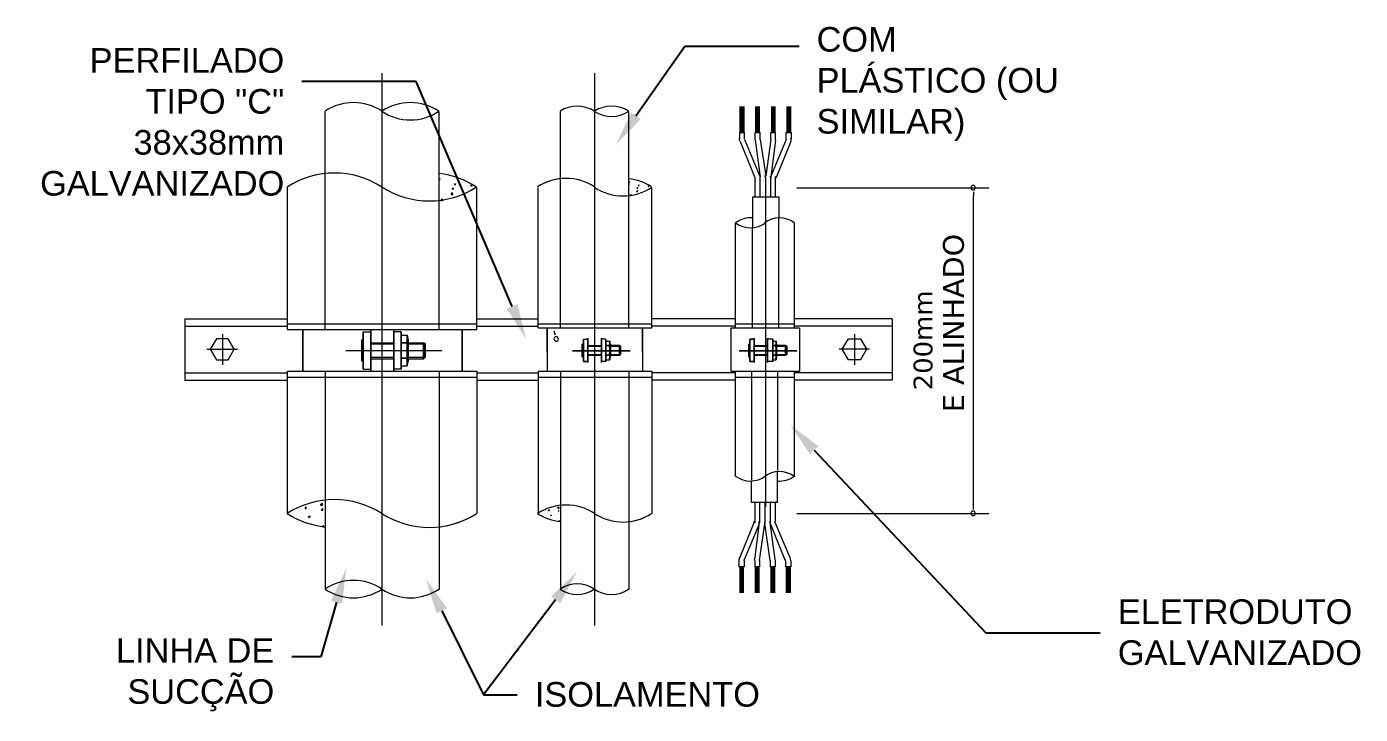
# Model space of a CAD drawing. Header units: millimetres. Extents: x 421 to 5436, y -1186 to -112.
# Drawn here: x 5351.591 to 5355.389, y -188.522 to -186.563 of the extents above; entities that cross this region are included whole.
import ezdxf
from ezdxf import colors
from ezdxf.entities.mleader import LeaderData, LeaderLine
from ezdxf.math import Vec2, Vec3

# ---------------------------------------------------------------- set-up
doc = ezdxf.new("R2010")
doc.units = ezdxf.units.MM
doc.layers.add('G-TEXTO2', color=2, linetype='Continuous')
doc.styles.add('ARIAL', font='arial.ttf', dxfattribs={"height": 0.18})
doc.styles.add('Verdana0', font='verdana.ttf', dxfattribs={"height": 5.614884})

msp = doc.modelspace()

# ---------------------------------------------------------------- linework, layer by layer
at = {"color": 7, "linetype": 'Continuous', "lineweight": 20}
for points in [[(5352.6036, -188.2684), (5352.6036, -186.6956), (5352.6036, -186.6956)], [(5353.2092, -188.2684), (5353.2092, -186.6956), (5353.2092, -186.6956)], [(5353.6231, -186.8645), (5353.6231, -186.7906), (5353.6231, -186.7906)], [(5353.6264, -186.8645), (5353.6264, -186.7906), (5353.6264, -186.7906)], [(5353.6292, -186.8645), (5353.6292, -186.7906), (5353.6292, -186.7906)], [(5353.6303, -186.8645), (5353.6303, -186.7906), (5353.6303, -186.7906)], [(5353.6347, -186.8645), (5353.6347, -186.7906), (5353.6347, -186.7906)], [(5353.6675, -186.8645), (5353.6675, -186.7906), (5353.6675, -186.7906)], [(5353.6703, -186.8645), (5353.6703, -186.7906), (5353.6703, -186.7906)], [(5353.6731, -186.8645), (5353.6731, -186.7906), (5353.6731, -186.7906)], [(5353.6759, -186.8645), (5353.6759, -186.7906), (5353.6759, -186.7906)], [(5353.6786, -186.8645), (5353.6786, -186.7906), (5353.6786, -186.7906)], [(5353.7131, -186.8645), (5353.7131, -186.7906), (5353.7131, -186.7906)], [(5353.7159, -186.8645), (5353.7159, -186.7906), (5353.7159, -186.7906)], [(5353.717, -186.8645), (5353.717, -186.7906), (5353.717, -186.7906)], [(5353.7203, -186.8645), (5353.7203, -186.7906), (5353.7203, -186.7906)], [(5353.7231, -186.8645), (5353.7231, -186.7906), (5353.7231, -186.7906)], [(5353.757, -186.8645), (5353.757, -186.7906), (5353.757, -186.7906)], [(5353.7597, -186.8645), (5353.7597, -186.7906), (5353.7597, -186.7906)], [(5353.7614, -186.8645), (5353.7614, -186.7906), (5353.7614, -186.7906)], [(5353.7642, -186.8645), (5353.7642, -186.7906), (5353.7642, -186.7906)], [(5353.767, -186.8645), (5353.767, -186.7906), (5353.767, -186.7906)], [(5352.4414, -186.9829), (5352.4414, -186.8051), (5352.4414, -186.8051)], [(5352.7659, -187.0595), (5352.7659, -186.8051), (5352.7659, -186.8051)], [(5353.1114, -186.9984), (5353.1114, -186.8051), (5353.1114, -186.8051)], [(5353.3064, -187.044), (5353.3064, -186.8051), (5353.3064, -186.8051)], [(5353.622, -186.8645), (5353.6359, -186.8645), (5353.6359, -186.8645)], [(5353.622, -186.8817), (5353.622, -186.8645), (5353.622, -186.8645)], [(5353.6359, -186.8817), (5353.6359, -186.8645), (5353.6359, -186.8645)], [(5353.6659, -186.8645), (5353.6803, -186.8645), (5353.6803, -186.8645)], [(5353.6659, -186.8834), (5353.6659, -186.8645), (5353.6659, -186.8645)], [(5353.6803, -186.8834), (5353.6803, -186.8645), (5353.6803, -186.8645)], [(5353.7103, -186.8645), (5353.7242, -186.8645), (5353.7242, -186.8645)], [(5353.7103, -186.8834), (5353.7103, -186.8645), (5353.7103, -186.8645)], [(5353.7242, -186.8834), (5353.7242, -186.8645), (5353.7242, -186.8645)], [(5353.7542, -186.8834), (5353.7542, -186.8645), (5353.7542, -186.8645)], [(5353.7542, -186.8645), (5353.7697, -186.8645), (5353.7697, -186.8645)], [(5353.7697, -186.8834), (5353.7697, -186.8645), (5353.7697, -186.8645)], [(5353.6231, -186.8901), (5353.6647, -186.9929), (5353.6647, -186.9929)], [(5353.6359, -186.8845), (5353.6786, -186.9867), (5353.6786, -186.9867)], [(5353.6659, -186.8862), (5353.6803, -186.9912), (5353.6803, -186.9912)], [(5353.6803, -186.8845), (5353.6959, -186.9884), (5353.6959, -186.9884)], [(5353.7103, -186.8845), (5353.6959, -186.9884), (5353.6959, -186.9884)], [(5353.7242, -186.8862), (5353.7103, -186.9912), (5353.7103, -186.9912)], [(5353.7542, -186.8845), (5353.7114, -186.9867), (5353.7114, -186.9867)], [(5353.767, -186.8901), (5353.7259, -186.9929), (5353.7259, -186.9929)], [(5352.4414, -187.4262), (5352.4414, -186.9829), (5352.4414, -186.9829)], [(5352.3336, -187.4262), (5352.3336, -187.0212), (5352.3336, -187.0212)], [(5352.7659, -187.0095), (5352.7653, -187.009), (5352.7653, -187.009)], [(5352.7659, -186.9967), (5352.7686, -186.9967), (5352.7686, -186.9967)], [(5352.7659, -186.9995), (5352.767, -186.9995), (5352.767, -186.9995)], [(5352.7659, -187.0095), (5352.7659, -187.0084), (5352.7659, -187.0084)], [(5352.767, -186.9995), (5352.7686, -186.9967), (5352.7686, -186.9967)], [(5352.8086, -187.0123), (5352.8114, -187.0095), (5352.8114, -187.0095)], [(5352.8086, -187.0123), (5352.8125, -187.014), (5352.8125, -187.014)], [(5352.8125, -187.014), (5352.8114, -187.0095), (5352.8114, -187.0095)], [(5352.8553, -187.0167), (5352.8581, -187.014), (5352.8581, -187.014)], [(5352.8553, -187.0167), (5352.8597, -187.0167), (5352.8597, -187.0167)], [(5352.8597, -187.0167), (5352.8581, -187.014), (5352.8581, -187.014)], [(5352.8736, -187.4262), (5352.8736, -187.0212), (5352.8736, -187.0212)], [(5353.0475, -187.4206), (5353.0475, -187.0212), (5353.0475, -187.0212)], [(5353.1114, -187.4206), (5353.1114, -186.9984), (5353.1114, -186.9984)], [(5353.3075, -187.0084), (5353.307, -187.0079), (5353.307, -187.0079)], [(5353.3075, -187.014), (5353.307, -187.0134), (5353.307, -187.0134)], [(5353.3075, -187.0067), (5353.3092, -187.0056), (5353.3092, -187.0056)], [(5353.3075, -187.0084), (5353.3092, -187.0056), (5353.3092, -187.0056)], [(5353.3075, -187.014), (5353.3075, -187.0123), (5353.3075, -187.0123)], [(5353.3292, -187.0223), (5353.332, -187.0212), (5353.332, -187.0212)], [(5353.332, -187.024), (5353.332, -187.0212), (5353.332, -187.0212)], [(5353.3331, -187.0156), (5353.3347, -187.014), (5353.3347, -187.014)], [(5353.3331, -187.0156), (5353.3359, -187.0156), (5353.3359, -187.0156)], [(5353.3359, -187.0156), (5353.3347, -187.014), (5353.3347, -187.014)], [(5353.3614, -187.0184), (5353.3631, -187.0156), (5353.3631, -187.0156)], [(5353.3614, -187.0184), (5353.3631, -187.0184), (5353.3631, -187.0184)], [(5353.3631, -187.0184), (5353.3631, -187.0156), (5353.3631, -187.0156)], [(5353.3714, -187.4206), (5353.3714, -187.0212), (5353.3714, -187.0212)], [(5353.6659, -187.0479), (5353.6659, -186.9956), (5353.6659, -186.9956)], [(5353.6803, -187.0479), (5353.6803, -186.9912), (5353.6803, -186.9912)], [(5353.6959, -187.0479), (5353.6959, -186.9912), (5353.6959, -186.9912)], [(5353.7103, -187.0479), (5353.7103, -186.9901), (5353.7103, -186.9901)], [(5353.7242, -187.0479), (5353.7242, -186.9901), (5353.7242, -186.9901)], [(5352.7659, -187.4262), (5352.7659, -187.0595), (5352.7659, -187.0595)], [(5352.7714, -187.0579), (5352.7742, -187.054), (5352.7742, -187.054)], [(5352.7714, -187.0579), (5352.7759, -187.0579), (5352.7759, -187.0579)], [(5352.7759, -187.0579), (5352.7742, -187.054), (5352.7742, -187.054)], [(5352.7997, -187.0412), (5352.8042, -187.0351), (5352.8042, -187.0351)], [(5352.7997, -187.0412), (5352.8053, -187.0412), (5352.8042, -187.0351)], [(5352.8025, -187.024), (5352.807, -187.0223), (5352.807, -187.0223)], [(5352.8025, -187.024), (5352.8053, -187.0267), (5352.8053, -187.0267)], [(5352.8053, -187.0267), (5352.807, -187.0223), (5352.807, -187.0223)], [(5353.3064, -187.4206), (5353.3064, -187.044), (5353.3064, -187.044)], [(5353.3103, -187.0423), (5353.312, -187.0412), (5353.312, -187.0412)], [(5353.3103, -187.0423), (5353.3131, -187.0423), (5353.3131, -187.0423)], [(5353.3131, -187.0423), (5353.312, -187.0412), (5353.312, -187.0412)], [(5353.3275, -187.0323), (5353.3303, -187.0295), (5353.3303, -187.0295)], [(5353.3275, -187.0323), (5353.332, -187.0323), (5353.3303, -187.0295)], [(5353.3292, -187.0223), (5353.332, -187.024), (5353.332, -187.024)], [(5353.6586, -187.0479), (5353.7331, -187.0479), (5353.7331, -187.0479)], [(5353.6586, -187.0479), (5353.6586, -187.1362), (5353.6586, -187.1362)], [(5353.6959, -187.9312), (5353.6959, -187.0295), (5353.6959, -187.0295)], [(5353.7331, -187.0479), (5353.7331, -187.1095), (5353.7331, -187.1095)], [(5353.7842, -187.0223), (5354.3314, -187.0223), (5354.3314, -187.0223)], [(5354.2875, -187.034), (5354.2875, -187.0451), (5354.2875, -187.0451)], [(5354.2875, -187.9256), (5354.2875, -187.0451), (5354.2875, -187.0451)], [(5353.6103, -187.4206), (5353.6103, -187.1223), (5353.6103, -187.1223)], [(5353.6586, -187.4206), (5353.6586, -187.1362), (5353.6586, -187.1362)], [(5353.7331, -187.4206), (5353.7331, -187.1095), (5353.7331, -187.1095)], [(5353.7781, -187.4206), (5353.7781, -187.1223), (5353.7781, -187.1223)], [(5352.042, -187.3951), (5352.042, -187.5701), (5352.042, -187.5701)], [(5352.042, -187.3951), (5352.3336, -187.3951), (5352.3336, -187.3951)], [(5352.8736, -187.3951), (5353.0475, -187.3951), (5353.0475, -187.3951)], [(5353.6103, -187.3951), (5353.3714, -187.3951), (5353.3714, -187.3951)], [(5354.0559, -187.3951), (5353.7781, -187.3951), (5353.7781, -187.3951)], [(5354.0559, -187.3951), (5354.0559, -187.5701), (5354.0559, -187.5701)], [(5352.042, -187.4167), (5352.3336, -187.4167), (5352.3336, -187.4167)], [(5352.1486, -187.439), (5352.1486, -187.5262), (5352.1486, -187.5262)], [(5352.3336, -187.4095), (5352.8736, -187.4095), (5352.8736, -187.4095)], [(5352.3336, -187.4262), (5352.8736, -187.4262), (5352.8736, -187.4262)], [(5352.3775, -187.5445), (5352.3775, -187.4262), (5352.3775, -187.4262)], [(5352.3775, -187.4262), (5352.3775, -187.5445), (5352.3775, -187.5445)], [(5352.5497, -187.539), (5352.5497, -187.4323), (5352.5497, -187.4323)], [(5352.5497, -187.4323), (5352.5709, -187.4323), (5352.5709, -187.4323)], [(5352.5497, -187.4323), (5352.5709, -187.4323), (5352.5709, -187.4323)], [(5352.5497, -187.4323), (5352.5497, -187.539), (5352.5497, -187.539)], [(5352.5709, -187.5445), (5352.5709, -187.4262), (5352.5709, -187.4262)], [(5352.5709, -187.5445), (5352.5709, -187.4262), (5352.5709, -187.4262)], [(5352.6364, -187.5445), (5352.6364, -187.4262), (5352.6364, -187.4262)], [(5352.6364, -187.5445), (5352.6364, -187.4262), (5352.6364, -187.4262)], [(5352.6575, -187.539), (5352.6575, -187.4323), (5352.6364, -187.4323)], [(5352.6575, -187.4323), (5352.6364, -187.4323), (5352.6364, -187.4323)], [(5352.6575, -187.4323), (5352.6575, -187.539), (5352.6575, -187.539)], [(5352.8314, -187.5445), (5352.8314, -187.4262), (5352.8314, -187.4262)], [(5352.8314, -187.4262), (5352.8314, -187.5445), (5352.8314, -187.5445)], [(5352.8736, -187.4167), (5353.0475, -187.4167), (5353.0475, -187.4167)], [(5353.0475, -187.4095), (5353.3714, -187.4095), (5353.3714, -187.4095)], [(5353.0475, -187.4206), (5353.3714, -187.4206), (5353.3714, -187.4206)], [(5353.0731, -187.4906), (5353.0731, -187.4206), (5353.0731, -187.5445)], [(5353.097, -187.4423), (5353.0931, -187.4306), (5353.0931, -187.4306)], [(5353.3447, -187.4906), (5353.3447, -187.4206), (5353.3447, -187.5445)], [(5353.6103, -187.4167), (5353.3714, -187.4167), (5353.3714, -187.4167)], [(5353.5964, -187.4206), (5353.7925, -187.4206), (5353.7925, -187.4206)], [(5353.5964, -187.4206), (5353.5964, -187.5445), (5353.5964, -187.5445)], [(5353.6103, -187.4095), (5353.7781, -187.4095), (5353.7781, -187.4095)], [(5354.0559, -187.4167), (5353.7781, -187.4167), (5353.7781, -187.4167)], [(5353.7925, -187.4206), (5353.7925, -187.5445), (5353.7925, -187.5445)], [(5353.9492, -187.439), (5353.9492, -187.5262), (5353.9492, -187.5262)], [(5352.5453, -187.5162), (5352.5453, -187.4551), (5352.5453, -187.4551)], [(5352.5497, -187.4551), (5352.5453, -187.4551), (5352.5453, -187.4551)], [(5352.5453, -187.4551), (5352.5453, -187.5162), (5352.5453, -187.5162)], [(5352.5497, -187.4551), (5352.5453, -187.4551), (5352.5453, -187.4551)], [(5352.5709, -187.4634), (5352.6364, -187.4634), (5352.6364, -187.4634)], [(5352.5709, -187.4634), (5352.6364, -187.4634), (5352.6364, -187.4634)], [(5352.5709, -187.4662), (5352.6364, -187.4662), (5352.6364, -187.4662)], [(5352.5709, -187.4662), (5352.6364, -187.4662), (5352.6364, -187.4662)], [(5352.6575, -187.4423), (5352.6747, -187.4423), (5352.6747, -187.4423)], [(5352.6575, -187.4423), (5352.6747, -187.4423), (5352.6747, -187.4423)], [(5352.6747, -187.4634), (5352.6575, -187.4634), (5352.6575, -187.4634)], [(5352.6575, -187.4634), (5352.6747, -187.4634), (5352.6747, -187.4634)], [(5352.6747, -187.529), (5352.6747, -187.4423), (5352.6747, -187.4423)], [(5352.6747, -187.4423), (5352.6747, -187.529), (5352.6747, -187.529)], [(5352.6775, -187.5173), (5352.6775, -187.4534), (5352.6775, -187.4534)], [(5352.6775, -187.4534), (5352.6775, -187.5173), (5352.6775, -187.5173)], [(5352.6775, -187.4634), (5352.7214, -187.4634), (5352.7214, -187.4634)], [(5352.6775, -187.4634), (5352.7214, -187.4634), (5352.7214, -187.4634)], [(5352.6775, -187.4662), (5352.7259, -187.4662), (5352.7259, -187.4662)], [(5352.6775, -187.4662), (5352.7259, -187.4662), (5352.7259, -187.4662)], [(5352.7259, -187.5045), (5352.7214, -187.509), (5352.7214, -187.4634), (5352.7259, -187.4662)], [(5352.7214, -187.4634), (5352.7214, -187.509), (5352.7214, -187.509)], [(5352.7259, -187.4662), (5352.7214, -187.4634), (5352.7214, -187.4634)], [(5352.7259, -187.5045), (5352.7259, -187.4662), (5352.7259, -187.4662)], [(5352.7259, -187.4662), (5352.7259, -187.5045), (5352.7259, -187.5045)], [(5353.177, -187.4534), (5353.1897, -187.4534), (5353.1897, -187.4534)], [(5353.177, -187.4534), (5353.1897, -187.4534), (5353.1897, -187.4534)], [(5353.177, -187.4534), (5353.177, -187.5173), (5353.177, -187.5173)], [(5353.177, -187.5173), (5353.177, -187.4534), (5353.177, -187.4534)], [(5353.1897, -187.5201), (5353.1897, -187.4506), (5353.1897, -187.4506)], [(5353.1897, -187.5201), (5353.1897, -187.4506), (5353.1897, -187.4506)], [(5353.1897, -187.4717), (5353.2281, -187.4717), (5353.2281, -187.4717)], [(5353.1897, -187.4717), (5353.2281, -187.4717), (5353.2281, -187.4717)], [(5353.1897, -187.4734), (5353.2281, -187.4734), (5353.2281, -187.4734)], [(5353.1897, -187.4734), (5353.2281, -187.4734), (5353.2281, -187.4734)], [(5353.2409, -187.4534), (5353.2281, -187.4534), (5353.2281, -187.4534)], [(5353.2409, -187.4534), (5353.2281, -187.4534), (5353.2281, -187.4534)], [(5353.2409, -187.4534), (5353.2409, -187.5173), (5353.2409, -187.5173)], [(5353.2409, -187.5173), (5353.2409, -187.4534), (5353.2409, -187.4534)], [(5353.2409, -187.459), (5353.252, -187.459), (5353.252, -187.459)], [(5353.2409, -187.459), (5353.252, -187.459), (5353.252, -187.459)], [(5353.2409, -187.4717), (5353.252, -187.4717), (5353.252, -187.4717)], [(5353.252, -187.4717), (5353.2409, -187.4717), (5353.2409, -187.4717)], [(5353.252, -187.459), (5353.252, -187.5117), (5353.252, -187.5117)], [(5353.252, -187.5117), (5353.252, -187.459), (5353.252, -187.459)], [(5353.2536, -187.4662), (5353.2536, -187.5045), (5353.2536, -187.5045)], [(5353.2536, -187.5045), (5353.2536, -187.4662), (5353.2536, -187.4662)], [(5353.2536, -187.4734), (5353.282, -187.4734), (5353.282, -187.4734)], [(5353.2536, -187.4734), (5353.282, -187.4734), (5353.282, -187.4734)], [(5353.2792, -187.4717), (5353.2792, -187.499), (5353.2792, -187.499)], [(5353.2792, -187.499), (5353.2792, -187.4717), (5353.2792, -187.4717)], [(5353.282, -187.4734), (5353.282, -187.4973), (5353.282, -187.4973)], [(5353.282, -187.4973), (5353.282, -187.4734), (5353.282, -187.4734)], [(5353.6503, -187.5173), (5353.6503, -187.4534), (5353.6503, -187.4534)], [(5353.6503, -187.4534), (5353.6631, -187.4534), (5353.6503, -187.4534), (5353.6503, -187.5173), (5353.6631, -187.5173), (5353.6503, -187.5173)], [(5353.6631, -187.5201), (5353.6631, -187.4506), (5353.6631, -187.4506)], [(5353.6631, -187.5201), (5353.6631, -187.4506), (5353.6631, -187.4506)], [(5353.6631, -187.4717), (5353.7014, -187.4717), (5353.7014, -187.4717)], [(5353.6631, -187.4717), (5353.7014, -187.4717), (5353.7014, -187.4717)], [(5353.6631, -187.4734), (5353.7014, -187.4734), (5353.7014, -187.4734)], [(5353.6631, -187.4734), (5353.7014, -187.4734), (5353.7014, -187.4734)], [(5353.7159, -187.4534), (5353.7014, -187.4534), (5353.7014, -187.4534)], [(5353.7159, -187.4534), (5353.7014, -187.4534), (5353.7014, -187.4534)], [(5353.7159, -187.5173), (5353.7159, -187.4534), (5353.7159, -187.4534)], [(5353.7159, -187.4534), (5353.7159, -187.5173), (5353.7159, -187.5173)], [(5353.7159, -187.459), (5353.7259, -187.459), (5353.7259, -187.459)], [(5353.7159, -187.459), (5353.7259, -187.459), (5353.7259, -187.459)], [(5353.7259, -187.4717), (5353.7159, -187.4717), (5353.7159, -187.4717)], [(5353.7159, -187.4717), (5353.7259, -187.4717), (5353.7259, -187.4717)], [(5353.7259, -187.5117), (5353.7259, -187.459), (5353.7259, -187.459)], [(5353.7259, -187.459), (5353.7259, -187.5117), (5353.7259, -187.5117)], [(5353.727, -187.5045), (5353.727, -187.4662), (5353.727, -187.4662)], [(5353.727, -187.4662), (5353.727, -187.5045), (5353.727, -187.5045)], [(5353.727, -187.4734), (5353.7559, -187.4734), (5353.7559, -187.4734)], [(5353.727, -187.4734), (5353.7559, -187.4734), (5353.7559, -187.4734)], [(5353.7525, -187.499), (5353.7525, -187.4717), (5353.7525, -187.4717)], [(5353.7525, -187.4717), (5353.7525, -187.499), (5353.7525, -187.499)], [(5353.7559, -187.4973), (5353.7559, -187.4734), (5353.7559, -187.4734)], [(5353.7559, -187.4734), (5353.7559, -187.4973), (5353.7559, -187.4973)], [(5352.1042, -187.4817), (5352.1914, -187.4817), (5352.1914, -187.4817)], [(5352.7731, -187.4862), (5352.4997, -187.4862), (5352.4997, -187.4862)], [(5352.7731, -187.4862), (5352.4997, -187.4862), (5352.4997, -187.4862)], [(5352.5709, -187.5045), (5352.6364, -187.5045), (5352.6364, -187.5045)], [(5352.5709, -187.5045), (5352.6364, -187.5045), (5352.6364, -187.5045)], [(5352.5709, -187.509), (5352.6364, -187.509), (5352.6364, -187.509)], [(5352.5709, -187.509), (5352.6364, -187.509), (5352.6364, -187.509)], [(5352.6575, -187.5073), (5352.6747, -187.5073), (5352.6747, -187.5073)], [(5352.6747, -187.5073), (5352.6575, -187.5073), (5352.6575, -187.5073)], [(5352.6775, -187.5045), (5352.7259, -187.5045), (5352.7259, -187.5045)], [(5352.6775, -187.5045), (5352.7259, -187.5045), (5352.7259, -187.5045)], [(5352.6775, -187.509), (5352.7214, -187.509), (5352.7214, -187.509)], [(5352.6775, -187.509), (5352.7214, -187.509), (5352.7214, -187.509)], [(5352.7259, -187.5045), (5352.7214, -187.509), (5352.7214, -187.509)], [(5353.1897, -187.4973), (5353.2281, -187.4973), (5353.2281, -187.4973)], [(5353.1897, -187.4973), (5353.2281, -187.4973), (5353.2281, -187.4973)], [(5353.1897, -187.499), (5353.2281, -187.499), (5353.2281, -187.499)], [(5353.1897, -187.499), (5353.2281, -187.499), (5353.2281, -187.499)], [(5353.252, -187.499), (5353.2409, -187.499), (5353.2409, -187.499)], [(5353.2409, -187.499), (5353.252, -187.499), (5353.252, -187.499)], [(5353.2409, -187.5117), (5353.252, -187.5117), (5353.252, -187.5117)], [(5353.2409, -187.5117), (5353.252, -187.5117), (5353.252, -187.5117)], [(5353.2536, -187.4973), (5353.282, -187.4973), (5353.282, -187.4973)], [(5353.2536, -187.4973), (5353.282, -187.4973), (5353.282, -187.4973)], [(5353.2536, -187.499), (5353.2792, -187.499), (5353.2792, -187.499)], [(5353.2536, -187.499), (5353.2792, -187.499), (5353.2792, -187.499)], [(5353.6631, -187.4973), (5353.7014, -187.4973), (5353.7014, -187.4973)], [(5353.6631, -187.4973), (5353.7014, -187.4973), (5353.7014, -187.4973)], [(5353.6631, -187.499), (5353.7014, -187.499), (5353.7014, -187.499)], [(5353.6631, -187.499), (5353.7014, -187.499), (5353.7014, -187.499)], [(5353.7159, -187.499), (5353.7259, -187.499), (5353.7259, -187.499)], [(5353.7259, -187.499), (5353.7159, -187.499), (5353.7159, -187.499)], [(5353.7159, -187.5117), (5353.7259, -187.5117), (5353.7259, -187.5117)], [(5353.7159, -187.5117), (5353.7259, -187.5117), (5353.7259, -187.5117)], [(5353.727, -187.4973), (5353.7559, -187.4973), (5353.7559, -187.4973)], [(5353.727, -187.4973), (5353.7559, -187.4973), (5353.7559, -187.4973)], [(5353.727, -187.499), (5353.7525, -187.499), (5353.7525, -187.499)], [(5353.727, -187.499), (5353.7525, -187.499), (5353.7525, -187.499)], [(5353.9914, -187.4817), (5353.9047, -187.4817), (5353.9047, -187.4817)], [(5352.042, -187.549), (5352.3336, -187.549), (5352.3336, -187.549)], [(5352.3336, -187.9501), (5352.3336, -187.5445), (5352.8736, -187.5445)], [(5352.4414, -187.5445), (5352.4414, -187.9112), (5352.4414, -187.9112)], [(5352.5497, -187.5162), (5352.5453, -187.5162), (5352.5453, -187.5162)], [(5352.5497, -187.5162), (5352.5453, -187.5162), (5352.5453, -187.5162)], [(5352.5497, -187.539), (5352.5709, -187.539), (5352.5709, -187.539)], [(5352.5497, -187.539), (5352.5709, -187.539), (5352.5709, -187.539)], [(5352.6575, -187.539), (5352.6364, -187.539), (5352.6364, -187.539)], [(5352.6575, -187.539), (5352.6364, -187.539), (5352.6364, -187.539)], [(5352.6575, -187.529), (5352.6747, -187.529), (5352.6747, -187.529)], [(5352.6575, -187.529), (5352.6747, -187.529), (5352.6747, -187.529)], [(5352.7659, -187.5445), (5352.7659, -187.9884), (5352.7659, -187.9884)], [(5352.8736, -187.5445), (5352.8736, -187.9501), (5352.8736, -187.9501)], [(5352.8736, -187.549), (5353.0475, -187.549), (5353.0475, -187.549)], [(5353.0475, -187.5445), (5353.0475, -187.9501), (5353.0475, -187.9501)], [(5353.0475, -187.5445), (5353.3714, -187.5445), (5353.3714, -187.5445)], [(5353.1114, -187.5445), (5353.1114, -187.9273), (5353.1114, -187.9273)], [(5353.2409, -187.5173), (5353.2281, -187.5173), (5353.2281, -187.5173)], [(5353.2409, -187.5173), (5353.2281, -187.5173), (5353.2281, -187.5173)], [(5353.3064, -187.5445), (5353.3064, -187.9723), (5353.3064, -187.9723)], [(5353.3714, -187.5445), (5353.3714, -187.9501), (5353.3714, -187.9501)], [(5353.6103, -187.549), (5353.3714, -187.549), (5353.3714, -187.549)], [(5353.5964, -187.5445), (5353.7925, -187.5445), (5353.7925, -187.5445)], [(5353.6103, -187.8445), (5353.6103, -187.5445), (5353.6103, -187.5445)], [(5353.6559, -187.5445), (5353.6559, -187.8545), (5353.6559, -187.8545)], [(5353.7159, -187.5173), (5353.7014, -187.5173), (5353.7014, -187.5173)], [(5353.7159, -187.5173), (5353.7014, -187.5173), (5353.7014, -187.5173)], [(5353.7297, -187.5445), (5353.7297, -187.8273), (5353.7297, -187.8273)], [(5353.7781, -187.8445), (5353.7781, -187.5445), (5353.7781, -187.5445)], [(5354.0559, -187.549), (5353.7781, -187.549), (5353.7781, -187.549)], [(5352.042, -187.5701), (5352.3336, -187.5701), (5352.3336, -187.5701)], [(5352.3336, -187.5617), (5352.8736, -187.5617), (5352.8736, -187.5617)], [(5352.8736, -187.5701), (5353.0475, -187.5701), (5353.0475, -187.5701)], [(5353.0475, -187.5617), (5353.3714, -187.5617), (5353.3714, -187.5617)], [(5353.6103, -187.5701), (5353.3714, -187.5701), (5353.3714, -187.5701)], [(5353.6103, -187.5617), (5353.7781, -187.5617), (5353.7781, -187.5617)], [(5354.0559, -187.5701), (5353.7781, -187.5701), (5353.7781, -187.5701)], [(5353.7297, -187.9184), (5353.7297, -187.8301), (5353.7297, -187.8301)], [(5353.6559, -187.9184), (5353.6559, -187.859), (5353.6559, -187.859)], [(5352.3847, -187.9356), (5352.3875, -187.9312), (5352.3875, -187.9312)], [(5352.3875, -187.9356), (5352.3875, -187.9312), (5352.3875, -187.9312)], [(5352.427, -187.9256), (5352.4331, -187.9201), (5352.4331, -187.9273)], [(5352.427, -187.9256), (5352.4331, -187.9273), (5352.4331, -187.9273)], [(5352.4414, -187.9112), (5352.4414, -188.1662), (5352.4414, -188.1662)], [(5353.1025, -187.934), (5353.1059, -187.9312), (5353.107, -187.9356)], [(5353.1114, -187.9273), (5353.1114, -188.1662), (5353.1114, -188.1662)], [(5353.7297, -187.9184), (5353.6559, -187.9184), (5353.6559, -187.9184)], [(5353.6647, -187.9184), (5353.6647, -187.9767), (5353.6647, -187.9767)], [(5353.6786, -187.9184), (5353.6786, -187.9767), (5353.6786, -187.9767)], [(5353.6931, -187.9184), (5353.6931, -187.9756), (5353.6931, -187.9756)], [(5353.7086, -187.9184), (5353.7086, -187.9756), (5353.7086, -187.9756)], [(5353.7231, -187.9184), (5353.7231, -187.9723), (5353.7231, -187.9723)], [(5354.2875, -187.9384), (5354.2875, -187.9256), (5354.2875, -187.9256)], [(5352.3847, -187.9356), (5352.3875, -187.9356), (5352.3875, -187.9356)], [(5352.3931, -187.9595), (5352.3986, -187.9567), (5352.3986, -187.9567)], [(5352.3931, -187.9595), (5352.3975, -187.9612), (5352.3975, -187.9612)], [(5352.3975, -187.9612), (5352.3986, -187.9567), (5352.3986, -187.9567)], [(5352.4303, -187.9401), (5352.4342, -187.9356), (5352.4342, -187.9356)], [(5352.4303, -187.9401), (5352.4342, -187.9401), (5352.4342, -187.9401)], [(5352.4342, -187.9401), (5352.4342, -187.9356), (5352.4342, -187.9356)], [(5353.077, -187.9412), (5353.0786, -187.9384), (5353.0786, -187.9384)], [(5353.077, -187.9412), (5353.0803, -187.9412), (5353.0803, -187.9412)], [(5353.0803, -187.9412), (5353.0786, -187.9384), (5353.0786, -187.9384)], [(5353.0831, -187.9556), (5353.0859, -187.954), (5353.0859, -187.954)], [(5353.0831, -187.9556), (5353.0842, -187.9556), (5353.0842, -187.9556)], [(5353.0842, -187.9556), (5353.0859, -187.954), (5353.0859, -187.954)], [(5353.1025, -187.934), (5353.107, -187.9356), (5353.107, -187.9356)], [(5353.1059, -187.9429), (5353.107, -187.9412), (5353.107, -187.9412)], [(5353.1059, -187.9429), (5353.107, -187.9429), (5353.107, -187.9429)], [(5353.1059, -187.9712), (5353.1086, -187.9695), (5353.1086, -187.9695)], [(5353.1059, -187.9712), (5353.1086, -187.9712), (5353.1086, -187.9712)], [(5353.107, -187.9429), (5353.107, -187.9412), (5353.107, -187.9412)], [(5353.1086, -187.9712), (5353.1086, -187.9695), (5353.1086, -187.9695)], [(5353.1097, -187.9723), (5353.1114, -187.9712), (5353.1114, -187.9712)], [(5353.7842, -187.9501), (5354.3314, -187.9501), (5354.3314, -187.9501)], [(5352.4331, -187.9856), (5352.437, -187.984), (5352.437, -187.984)], [(5352.4331, -187.9856), (5352.4359, -187.9867), (5352.4359, -187.9867)], [(5352.4359, -187.9867), (5352.437, -187.984), (5352.437, -187.984)], [(5352.4403, -187.9884), (5352.4414, -187.9856), (5352.4414, -187.9856)], [(5352.4403, -187.9884), (5352.4414, -187.9884), (5352.4414, -187.9884)], [(5352.7659, -187.9884), (5352.7659, -188.1662), (5352.7659, -188.1662)], [(5353.1097, -187.9723), (5353.1114, -187.9723), (5353.1114, -187.9723)], [(5353.3064, -187.9723), (5353.3064, -188.1662), (5353.3064, -188.1662)], [(5353.622, -188.0762), (5353.6631, -187.9756), (5353.6631, -187.9756)], [(5353.6347, -188.0823), (5353.6775, -187.9812), (5353.6775, -187.9812)], [(5353.6647, -188.0806), (5353.6786, -187.9756), (5353.6786, -187.9756)], [(5353.6786, -188.0834), (5353.6931, -187.9784), (5353.6931, -187.9784)], [(5353.7086, -188.0834), (5353.6931, -187.9784), (5353.6931, -187.9784)], [(5353.7231, -188.0806), (5353.7086, -187.9756), (5353.7086, -187.9756)], [(5353.7514, -188.0823), (5353.7103, -187.9812), (5353.7103, -187.9812)], [(5353.7653, -188.0762), (5353.7231, -187.9756), (5353.7231, -187.9756)], [(5353.6192, -188.0834), (5353.6192, -188.1017), (5353.6192, -188.1017)], [(5353.6347, -188.0834), (5353.6347, -188.1017), (5353.6347, -188.1017)], [(5353.6647, -188.0834), (5353.6647, -188.1017), (5353.6647, -188.1017)], [(5353.6786, -188.0834), (5353.6786, -188.1017), (5353.6786, -188.1017)], [(5353.7086, -188.0834), (5353.7086, -188.1017), (5353.7086, -188.1017)], [(5353.7231, -188.0834), (5353.7231, -188.1017), (5353.7231, -188.1017)], [(5353.7525, -188.0851), (5353.7525, -188.1017), (5353.7525, -188.1017)], [(5353.767, -188.0851), (5353.767, -188.1017), (5353.767, -188.1017)], [(5353.6347, -188.1017), (5353.6192, -188.1017), (5353.6192, -188.1017)], [(5353.622, -188.1017), (5353.622, -188.1762), (5353.622, -188.1762)], [(5353.6247, -188.1017), (5353.6247, -188.1762), (5353.6247, -188.1762)], [(5353.6275, -188.1017), (5353.6275, -188.1762), (5353.6275, -188.1762)], [(5353.6292, -188.1017), (5353.6292, -188.1762), (5353.6292, -188.1762)], [(5353.632, -188.1017), (5353.632, -188.1762), (5353.632, -188.1762)], [(5353.6786, -188.1017), (5353.6647, -188.1017), (5353.6647, -188.1017)], [(5353.6659, -188.1017), (5353.6659, -188.1762), (5353.6659, -188.1762)], [(5353.6686, -188.1017), (5353.6686, -188.1762), (5353.6686, -188.1762)], [(5353.6714, -188.1017), (5353.6714, -188.1762), (5353.6714, -188.1762)], [(5353.6731, -188.1017), (5353.6731, -188.1762), (5353.6731, -188.1762)], [(5353.6759, -188.1017), (5353.6759, -188.1762), (5353.6759, -188.1762)], [(5353.7231, -188.1017), (5353.7086, -188.1017), (5353.7086, -188.1017)], [(5353.7103, -188.1017), (5353.7103, -188.1762), (5353.7103, -188.1762)], [(5353.7131, -188.1017), (5353.7131, -188.1762), (5353.7131, -188.1762)], [(5353.7159, -188.1017), (5353.7159, -188.1762), (5353.7159, -188.1762)], [(5353.717, -188.1017), (5353.717, -188.1762), (5353.717, -188.1762)], [(5353.7214, -188.1017), (5353.7214, -188.1762), (5353.7214, -188.1762)], [(5353.767, -188.1017), (5353.7525, -188.1017), (5353.7525, -188.1017)], [(5353.7542, -188.1017), (5353.7542, -188.1762), (5353.7542, -188.1762)], [(5353.757, -188.1017), (5353.757, -188.1762), (5353.757, -188.1762)], [(5353.7597, -188.1017), (5353.7597, -188.1762), (5353.7597, -188.1762)], [(5353.7625, -188.1017), (5353.7625, -188.1762), (5353.7625, -188.1762)], [(5353.7653, -188.1017), (5353.7653, -188.1762), (5353.7653, -188.1762)]]:
    msp.add_lwpolyline(points, dxfattribs=at)
for points in [[(5352.5709, -187.5445), (5352.5709, -187.4262)], [(5352.6364, -187.5445), (5352.6364, -187.4262)], [(5352.1142, -187.4817), (5352.1314, -187.5117), (5352.1653, -187.5117), (5352.1825, -187.4817), (5352.1653, -187.4523), (5352.1314, -187.4523)], [(5353.1736, -187.4679), (5353.1736, -187.5034)], [(5353.1736, -187.4679), (5353.177, -187.4679)], [(5353.1897, -187.5201), (5353.1897, -187.4506)], [(5353.2281, -187.5201), (5353.2281, -187.4506)], [(5353.2281, -187.4506), (5353.2281, -187.5201)], [(5353.2792, -187.4717), (5353.2536, -187.4717)], [(5353.2792, -187.4717), (5353.282, -187.4734)], [(5353.6475, -187.4679), (5353.6503, -187.4679)], [(5353.6475, -187.5034), (5353.6475, -187.4679)], [(5353.6631, -187.5201), (5353.6631, -187.4506)], [(5353.7014, -187.4506), (5353.7014, -187.5201)], [(5353.7014, -187.5201), (5353.7014, -187.4506)], [(5353.7525, -187.4717), (5353.727, -187.4717)], [(5353.7525, -187.4717), (5353.7559, -187.4734)], [(5353.9831, -187.4817), (5353.9659, -187.5117), (5353.932, -187.5117), (5353.9136, -187.4817), (5353.932, -187.4523), (5353.9659, -187.4523)], [(5353.1453, -187.4862), (5353.3103, -187.4862)], [(5353.1736, -187.5034), (5353.177, -187.5034)], [(5353.2792, -187.499), (5353.282, -187.4973)], [(5353.6203, -187.4862), (5353.7842, -187.4862)], [(5353.6475, -187.5034), (5353.6503, -187.5034)], [(5353.7525, -187.499), (5353.7559, -187.4973)], [(5353.1897, -187.5173), (5353.177, -187.5173)]]:
    msp.add_lwpolyline(points, close=True, dxfattribs=at)
for points in [[(5352.6031, -186.804), (5352.5542, -186.7712), (5352.4897, -186.7712), (5352.4409, -186.804)], [(5352.7647, -186.804), (5352.7159, -186.7712), (5352.652, -186.7712), (5352.6031, -186.804)], [(5353.2075, -186.804), (5353.1781, -186.7845), (5353.1397, -186.7845), (5353.1109, -186.804)], [(5353.3053, -186.804), (5353.2764, -186.7845), (5353.2381, -186.7845), (5353.2086, -186.804)], [(5352.6031, -186.804), (5352.652, -186.8373), (5352.7159, -186.8373), (5352.7647, -186.804)], [(5353.2086, -186.8045), (5353.2381, -186.824), (5353.2764, -186.824), (5353.3053, -186.8045)], [(5353.6203, -186.8812), (5353.6203, -186.884), (5353.6209, -186.8867), (5353.622, -186.8895)], [(5353.6347, -186.8812), (5353.6347, -186.8823), (5353.6347, -186.8829), (5353.6353, -186.884)], [(5353.6647, -186.8823), (5353.6647, -186.8834), (5353.6647, -186.8845), (5353.6647, -186.8856)], [(5353.6786, -186.8823), (5353.6786, -186.8829), (5353.6786, -186.8834), (5353.6786, -186.8834)], [(5353.7097, -186.8834), (5353.7103, -186.8834), (5353.7103, -186.8829), (5353.7103, -186.8823)], [(5353.7242, -186.8856), (5353.7242, -186.8845), (5353.7242, -186.8834), (5353.7242, -186.8823)], [(5353.7536, -186.884), (5353.7542, -186.8829), (5353.7542, -186.8823), (5353.7542, -186.8812)], [(5353.767, -186.8895), (5353.7681, -186.8867), (5353.7686, -186.884), (5353.7686, -186.8812)], [(5352.6025, -187.0201), (5352.5209, -186.9667), (5352.4147, -186.9667), (5352.3331, -187.0201)], [(5352.4409, -186.9812), (5352.4025, -186.9856), (5352.3653, -186.999), (5352.3331, -187.0201)], [(5352.8725, -187.0201), (5352.8403, -186.999), (5352.8036, -186.9856), (5352.7647, -186.9812)], [(5352.6031, -187.0195), (5352.6853, -187.0729), (5352.7909, -187.0729), (5352.8725, -187.0195)], [(5353.2086, -187.0195), (5353.1597, -186.9873), (5353.0959, -186.9873), (5353.0464, -187.0195)], [(5353.1114, -186.9962), (5353.0881, -186.999), (5353.0659, -187.0067), (5353.0464, -187.0195)], [(5353.2086, -187.0212), (5353.2581, -187.0534), (5353.3214, -187.0534), (5353.3709, -187.0212)], [(5353.3709, -187.0195), (5353.3514, -187.0067), (5353.3292, -186.999), (5353.3059, -186.9962)], [(5353.6659, -186.9945), (5353.6659, -186.994), (5353.6659, -186.9929), (5353.6653, -186.9917)], [(5353.6803, -186.9945), (5353.6803, -186.9917), (5353.6797, -186.989), (5353.6786, -186.9862)], [(5353.6803, -186.9906), (5353.6803, -186.9901), (5353.6803, -186.9901), (5353.6803, -186.9895)], [(5353.6947, -186.9873), (5353.6947, -186.9884), (5353.6942, -186.9895), (5353.6942, -186.9906)], [(5353.6942, -186.9906), (5353.6942, -186.9895), (5353.6942, -186.9884), (5353.6942, -186.9873)], [(5353.7086, -186.9895), (5353.7086, -186.9901), (5353.7086, -186.9901), (5353.7086, -186.9906)], [(5353.712, -186.9862), (5353.7109, -186.989), (5353.7103, -186.9917), (5353.7103, -186.9945)], [(5353.7247, -186.9917), (5353.7247, -186.9929), (5353.7242, -186.994), (5353.7242, -186.9945)], [(5353.6581, -187.1079), (5353.6414, -187.1067), (5353.6242, -187.1117), (5353.6103, -187.1217)], [(5353.6103, -187.1223), (5353.6359, -187.1412), (5353.6703, -187.1406), (5353.6953, -187.1217)], [(5353.777, -187.1217), (5353.7514, -187.1029), (5353.717, -187.1034), (5353.692, -187.1223)], [(5352.6747, -187.464), (5352.6786, -187.4567), (5352.6786, -187.4484), (5352.6747, -187.4417)], [(5352.6747, -187.464), (5352.6786, -187.4567), (5352.6786, -187.4484), (5352.6747, -187.4417)], [(5352.6747, -187.5073), (5352.6786, -187.4929), (5352.6786, -187.4779), (5352.6747, -187.464)], [(5352.6747, -187.5073), (5352.6786, -187.4929), (5352.6786, -187.4779), (5352.6747, -187.464)], [(5353.2503, -187.4717), (5353.2525, -187.4679), (5353.2525, -187.4634), (5353.2503, -187.459)], [(5353.2503, -187.4717), (5353.2525, -187.4679), (5353.2525, -187.4634), (5353.2503, -187.459)], [(5353.2503, -187.4984), (5353.2525, -187.4901), (5353.2525, -187.4812), (5353.2503, -187.4729)], [(5353.2503, -187.4984), (5353.2525, -187.4901), (5353.2525, -187.4812), (5353.2503, -187.4729)], [(5353.7242, -187.4717), (5353.7264, -187.4679), (5353.7264, -187.4634), (5353.7242, -187.459)], [(5353.7242, -187.4717), (5353.7264, -187.4679), (5353.7264, -187.4634), (5353.7242, -187.459)], [(5353.7242, -187.4984), (5353.7264, -187.4901), (5353.7264, -187.4812), (5353.7242, -187.4729)], [(5353.7242, -187.4984), (5353.7264, -187.4901), (5353.7264, -187.4812), (5353.7242, -187.4729)], [(5352.6747, -187.5279), (5352.6786, -187.5206), (5352.6786, -187.5123), (5352.6747, -187.5056)], [(5352.6747, -187.5279), (5352.6786, -187.5206), (5352.6786, -187.5123), (5352.6747, -187.5056)], [(5353.2503, -187.5101), (5353.2525, -187.5062), (5353.2525, -187.5017), (5353.2503, -187.4973)], [(5353.2503, -187.5101), (5353.2525, -187.5062), (5353.2525, -187.5017), (5353.2503, -187.4973)], [(5353.7242, -187.5101), (5353.7264, -187.5062), (5353.7264, -187.5017), (5353.7242, -187.4973)], [(5353.7242, -187.5101), (5353.7264, -187.5062), (5353.7264, -187.5017), (5353.7242, -187.4973)], [(5353.6103, -187.8434), (5353.6359, -187.8623), (5353.6703, -187.8617), (5353.6953, -187.8429)], [(5353.777, -187.844), (5353.7514, -187.8256), (5353.717, -187.8256), (5353.692, -187.8451)], [(5353.7292, -187.8573), (5353.7464, -187.8584), (5353.7631, -187.854), (5353.777, -187.8434)], [(5352.6025, -187.9501), (5352.5209, -187.8967), (5352.4147, -187.8967), (5352.3331, -187.9501)], [(5353.2086, -187.9495), (5353.1597, -187.9179), (5353.0959, -187.9179), (5353.0464, -187.9495)], [(5352.3331, -187.9495), (5352.3653, -187.9706), (5352.4025, -187.984), (5352.4409, -187.9884)], [(5352.6031, -187.9495), (5352.6853, -188.0029), (5352.7909, -188.0029), (5352.8725, -187.9495)], [(5352.7647, -187.9884), (5352.8036, -187.984), (5352.8403, -187.9706), (5352.8725, -187.9495)], [(5353.0464, -187.9501), (5353.0659, -187.9629), (5353.0881, -187.9706), (5353.1114, -187.9729)], [(5353.2086, -187.9501), (5353.2581, -187.9823), (5353.3214, -187.9823), (5353.3709, -187.9501)], [(5353.3059, -187.9729), (5353.3292, -187.9706), (5353.3514, -187.9629), (5353.3709, -187.9501)], [(5353.6625, -187.9751), (5353.6631, -187.974), (5353.6631, -187.9729), (5353.6631, -187.9717)], [(5353.6759, -187.9801), (5353.677, -187.9779), (5353.6775, -187.9745), (5353.6775, -187.9717)], [(5353.707, -187.9717), (5353.707, -187.9745), (5353.7081, -187.9779), (5353.7092, -187.9801)], [(5353.7214, -187.9717), (5353.7214, -187.9729), (5353.7214, -187.974), (5353.722, -187.9751)], [(5353.6786, -187.9756), (5353.6786, -187.9756), (5353.6786, -187.9751), (5353.6786, -187.9745)], [(5353.6931, -187.9745), (5353.6931, -187.9756), (5353.6931, -187.9767), (5353.6931, -187.9779)], [(5353.6931, -187.9779), (5353.6931, -187.9767), (5353.6931, -187.9756), (5353.6931, -187.9745)], [(5353.707, -187.9745), (5353.707, -187.9751), (5353.7075, -187.9756), (5353.7075, -187.9756)], [(5353.6209, -188.0756), (5353.6197, -188.0784), (5353.6192, -188.0812), (5353.6192, -188.084)], [(5353.6336, -188.0812), (5353.6336, -188.0823), (5353.6331, -188.0834), (5353.6331, -188.084)], [(5353.6631, -188.0795), (5353.6631, -188.0806), (5353.6631, -188.0817), (5353.6631, -188.0828)], [(5353.6775, -188.0817), (5353.6775, -188.0823), (5353.6775, -188.0823), (5353.6775, -188.0828)], [(5353.7086, -188.0828), (5353.7086, -188.0823), (5353.7086, -188.0823), (5353.7086, -188.0817)], [(5353.7231, -188.0828), (5353.7231, -188.0817), (5353.7231, -188.0806), (5353.7225, -188.0795)], [(5353.7525, -188.084), (5353.7525, -188.0834), (5353.7525, -188.0823), (5353.752, -188.0812)], [(5353.767, -188.084), (5353.767, -188.0812), (5353.7664, -188.0784), (5353.7653, -188.0756)], [(5352.6031, -188.1651), (5352.5542, -188.1323), (5352.4897, -188.1323), (5352.4409, -188.1651)], [(5353.2075, -188.1651), (5353.1781, -188.1456), (5353.1397, -188.1456), (5353.1109, -188.1651)], [(5352.4409, -188.1651), (5352.4897, -188.1984), (5352.5542, -188.1984), (5352.6031, -188.1651)], [(5352.6031, -188.1651), (5352.652, -188.1984), (5352.7159, -188.1984), (5352.7647, -188.1651)], [(5353.1109, -188.1656), (5353.1397, -188.1851), (5353.1781, -188.1851), (5353.2075, -188.1656)], [(5353.2086, -188.1656), (5353.2381, -188.1851), (5353.2764, -188.1851), (5353.3053, -188.1656)]]:
    msp.add_open_spline(points, degree=3, dxfattribs=at)
for points in [[(5354.287, -187.0156), (5354.2831, -187.0156), (5354.2803, -187.0184), (5354.2803, -187.0217), (5354.2803, -187.0217), (5354.2803, -187.0251), (5354.2831, -187.0284), (5354.287, -187.0284)], [(5354.287, -187.0284), (5354.2903, -187.0284), (5354.2931, -187.0251), (5354.2931, -187.0217), (5354.2931, -187.0217), (5354.2931, -187.0184), (5354.2903, -187.0156), (5354.287, -187.0156)], [(5353.0975, -187.4467), (5353.0942, -187.4479), (5353.092, -187.4512), (5353.0931, -187.4545), (5353.0931, -187.4545), (5353.0942, -187.4579), (5353.0981, -187.4601), (5353.1014, -187.459)], [(5353.1014, -187.459), (5353.1047, -187.4579), (5353.1064, -187.454), (5353.1053, -187.4506), (5353.1053, -187.4506), (5353.1042, -187.4473), (5353.1009, -187.4456), (5353.0975, -187.4467)], [(5354.287, -187.9429), (5354.2831, -187.9429), (5354.2803, -187.9456), (5354.2803, -187.949), (5354.2803, -187.949), (5354.2803, -187.9529), (5354.2831, -187.9556), (5354.287, -187.9556)], [(5354.287, -187.9556), (5354.2903, -187.9556), (5354.2931, -187.9529), (5354.2931, -187.949), (5354.2931, -187.949), (5354.2931, -187.9456), (5354.2903, -187.9429), (5354.287, -187.9429)]]:
    msp.add_open_spline(points, degree=3, knots=[0, 0, 0, 0, 0.125, 0.125, 0.125, 0.125001, 1, 1, 1, 1], dxfattribs=at)

# ---------------------------------------------------------------- texts
at = {"color": 7, "style": 'Verdana0'}
for s, height, p in [('E ALINHADO', 0.05947, (5354.2603, -187.6612)), ('200mm ', 0.05377, (5354.1708, -187.599))]:
    msp.add_text(s, height=height, rotation=90, dxfattribs=at).set_placement(p)

# ---------------------------------------------------------------- leaders
at = {"layer": 'G-TEXTO2'}
ml = msp.add_multileader_mtext('Standard', dxfattribs=at)
ml.set_content('COM PLÁSTICO (OU SIMILAR)', color=2, style='ARIAL')
ml.set_leader_properties(color=12)
ml.build(insert=Vec2(0, 0))
ml.multileader.update_dxf_attribs({"text_left_attachment_type": 2, "text_right_attachment_type": 2, "dogleg_length": 0.1, "arrow_head_size": 0.1, "scale": 0.5})
ctx = ml.context
ctx.base_point, ctx.scale, ctx.char_height, ctx.arrow_head_size, ctx.landing_gap_size, ctx.plane_origin = Vec3(5353.7908, -186.6184), 0.5, 0.07, 0.1, 0.05, Vec3(5353.8345, -189.8928)
ctx.left_attachment, ctx.right_attachment = 2, 2
notes = []
notes.append((ctx, [(1, (1, 1, 0), (5353.4653, -186.6184), (1, 0), 0.3255, [(0, [(5353.2692, -186.899)], 0, [])])]))
ctx.mtext.insert, ctx.mtext.width, ctx.mtext.flow_direction = Vec3(5353.8408, -186.5643), 1.410492, 5
ml = msp.add_multileader_mtext('Standard', dxfattribs=at)
ml.set_content('PERFILADO TIPO "C"\\P38x38mm GALVANIZADO', color=2, style='ARIAL')
ml.set_leader_properties(color=12)
ml.build(insert=Vec2(0, 0))
ml.multileader.update_dxf_attribs({"text_left_attachment_type": 2, "text_right_attachment_type": 2, "dogleg_length": 0.1, "arrow_head_size": 0.1, "scale": 0.5})
ctx = ml.context
ctx.base_point, ctx.scale, ctx.char_height, ctx.arrow_head_size, ctx.landing_gap_size, ctx.plane_origin = Vec3(5351.1312, -186.7195), 0.5, 0.07, 0.1, 0.05, Vec3(5352.4478, -190.4461)
ctx.left_attachment, ctx.right_attachment, ctx.text_align_type = 2, 2, 2
notes.append((ctx, [(1, (1, 1, 0), (5352.7003, -186.7195), (-1, 0), 0.3255, [(0, [(5353.0131, -187.4523)], 0, [])])]))
ctx.mtext.insert, ctx.mtext.width, ctx.mtext.alignment, ctx.mtext.flow_direction = Vec3(5352.3248, -186.6243), 1.410492, 3, 5
ml = msp.add_multileader_mtext('Standard', dxfattribs=at)
ml.set_content('ELETRODUTO GALVANIZADO', color=2, style='ARIAL')
ml.set_leader_properties(color=12)
ml.build(insert=Vec2(0, 0))
ml.multileader.update_dxf_attribs({"text_left_attachment_type": 2, "text_right_attachment_type": 2, "dogleg_length": 0.1, "arrow_head_size": 0.1, "scale": 0.5})
ctx = ml.context
ctx.base_point, ctx.scale, ctx.char_height, ctx.arrow_head_size, ctx.landing_gap_size, ctx.plane_origin = Vec3(5354.6486, -188.2895), 0.5, 0.07, 0.1, 0.05, Vec3(5354.3306, -190.6906)
ctx.left_attachment, ctx.right_attachment = 2, 2
notes.append((ctx, [(1, (1, 1, 0), (5354.3231, -188.2895), (1, 0), 0.3255, [(0, [(5353.7653, -187.6967)], 0, [])])]))
ctx.mtext.insert, ctx.mtext.width, ctx.mtext.flow_direction = Vec3(5354.6986, -188.1943), 0.713215, 5
ml = msp.add_multileader_mtext('Standard', dxfattribs=at)
ml.set_content('LINHA DE SUCÇÃO', color=2, style='ARIAL')
ml.set_leader_properties(color=12)
ml.build(insert=Vec2(0, 0))
ml.multileader.update_dxf_attribs({"text_left_attachment_type": 2, "text_right_attachment_type": 2, "dogleg_length": 0.1, "arrow_head_size": 0.1, "scale": 0.5})
ctx = ml.context
ctx.base_point, ctx.scale, ctx.char_height, ctx.arrow_head_size, ctx.landing_gap_size, ctx.plane_origin = Vec3(5351.3614, -188.3578), 0.5, 0.07, 0.1, 0.05, Vec3(5351.9361, -191.1)
ctx.left_attachment, ctx.right_attachment, ctx.text_align_type = 2, 2, 2
notes.append((ctx, [(1, (1, 1, 0), (5352.4286, -188.3578), (-1, 0), 0.0822, [(0, [(5352.5014, -188.1062)], 0, [])])]))
ctx.mtext.insert, ctx.mtext.width, ctx.mtext.alignment, ctx.mtext.flow_direction = Vec3(5352.2964, -188.3051), 1.410492, 3, 5
ml = msp.add_multileader_mtext('Standard', dxfattribs=at)
ml.set_content('ISOLAMENTO', color=2, style='ARIAL')
ml.set_leader_properties(color=12)
ml.build(insert=Vec2(0, 0))
ml.multileader.update_dxf_attribs({"text_left_attachment_type": 2, "text_right_attachment_type": 2, "dogleg_length": 0.1, "arrow_head_size": 0.1, "scale": 0.5})
ctx = ml.context
ctx.base_point, ctx.scale, ctx.char_height, ctx.arrow_head_size, ctx.landing_gap_size, ctx.plane_origin = Vec3(5352.9883, -188.4662), 0.5, 0.07, 0.1, 0.05, Vec3(5353.7234, -191.11)
ctx.left_attachment, ctx.right_attachment = 2, 2
notes.append((ctx, [(1, (1, 1, 0), (5352.8925, -188.4662), (1, 0), 0.0958, [(0, [(5353.1581, -188.1162)], 0, [])])]))
ctx.mtext.insert, ctx.mtext.width, ctx.mtext.flow_direction = Vec3(5353.0383, -188.43), 0.713215, 5
ml = msp.add_multileader_mtext('Standard', dxfattribs=at)
ml.set_content('ISOLAMENTO', color=2, style='ARIAL')
ml.set_leader_properties(color=12)
ml.build(insert=Vec2(0, 0))
ml.multileader.update_dxf_attribs({"text_left_attachment_type": 2, "text_right_attachment_type": 2, "dogleg_length": 0.1, "arrow_head_size": 0.1, "scale": 0.5})
ctx = ml.context
ctx.base_point, ctx.scale, ctx.char_height, ctx.arrow_head_size, ctx.landing_gap_size, ctx.plane_origin = Vec3(5352.9883, -188.4662), 0.5, 0.07, 0.1, 0.05, Vec3(5353.294, -191.1311)
ctx.left_attachment, ctx.right_attachment = 2, 2
notes.append((ctx, [(1, (1, 1, 0), (5352.8925, -188.4662), (1, 0), 0.0958, [(0, [(5352.7286, -188.1373)], 0, [])])]))
ctx.mtext.insert, ctx.mtext.width, ctx.mtext.flow_direction = Vec3(5353.0383, -188.43), 0.713215, 5
for ctx, leaders in notes:
    for number, flags, end, landing, length, lines in leaders:
        leader = LeaderData()
        leader.index, (leader.has_last_leader_line, leader.has_dogleg_vector, leader.attachment_direction) = number, flags
        leader.last_leader_point, leader.dogleg_vector, leader.dogleg_length = Vec3(end), Vec3(landing), length
        for number, points, colour, breaks in lines:
            line = LeaderLine()
            line.index, line.vertices, line.color, line.breaks = number, Vec3.list(points), colors.encode_raw_color(colour), breaks
            leader.lines.append(line)
        ctx.leaders.append(leader)

doc.saveas('drawing.dxf')
